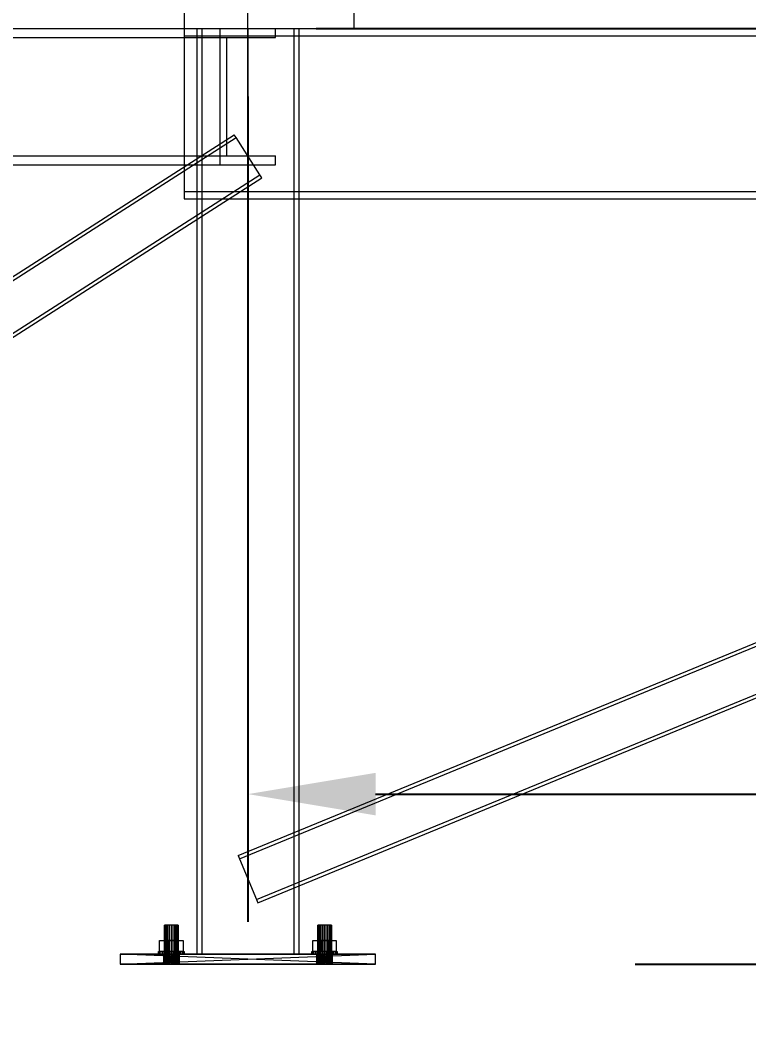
# Model space of a CAD drawing. Header units: millimetres. Extents: x -1970 to 34302, y -65268 to 6837.
# Drawn here: x 10302 to 11158, y -73 to 1110 of the extents above; entities that cross this region are included whole.
import ezdxf

# ---------------------------------------------------------------- set-up
doc = ezdxf.new("R2010")
doc.units = ezdxf.units.MM
for name, color, linetype, lineweight in [('COTAS_O', 1, 'Continuous', 0), ('COTAS_P', 1, 'Continuous', 0), ('lateral_mezcladora', 7, 'Continuous', 0)]:
    doc.layers.add(name, color=color, linetype=linetype, lineweight=lineweight)
doc.dimstyles.new('R19_100', dxfattribs={"dimtxt": 250, "dimasz": 150, "dimexe": 150, "dimexo": 80, "dimgap": 100, "dimtad": 1, "dimtih": 1, "dimtoh": 1, "dimdsep": 46, "dimcen": 0.09, "dimadec": 0, "dimazin": 0, "dimtfac": 1, "dimtdec": 4, "dimtofl": 0, "dimtmove": 0, "dimatfit": 3, "dimfxl": 1, "dimtolj": 1, "dimtzin": 0, "dimarcsym": 0})

# ---------------------------------------------------------------- blocks, each defined once
blk = doc.blocks.new('*D0')
at = {"layer": 'COTAS_P', "color": 0, "lineweight": -2, "transparency": 16777216}
for p, q in [((10918.9, 3565.8), (10608.3, 4484.8)), ((1803.3, 1350.6), (10514.3, 4294.7)), ((1923.7, 525.8), (1613.2, 1444.7))]:
    blk.add_line(p, q, dxfattribs=at)
at = {"layer": 'COTAS_P', "color": 0, "transparency": 16777216}
for points in [[(10506.3, 4318.3), (10522.3, 4271), (10656.4, 4342.7)], [(1795.3, 1374.3), (1811.3, 1327), (1661.2, 1302.6)]]:
    blk.add_solid(points, dxfattribs=at)
at = {"layer": 'Defpoints', "color": 0, "transparency": 16777216}
for p in [(10656.4, 4342.7), (10944.5, 3490.1), (1949.4, 450)]:
    blk.add_point(p, dxfattribs=at)
blk = doc.blocks.new('*D2')
at = {"layer": 'COTAS_P', "color": 0, "lineweight": -2, "transparency": 16777216}
for p, q in [((11024.5, 3490.1), (11494.5, 3490.1)), ((11344.5, 150), (11344.5, 3340.1)), ((11024.5, 0), (11494.5, 0))]:
    blk.add_line(p, q, dxfattribs=at)
at = {"layer": 'COTAS_P', "color": 0, "transparency": 16777216}
for points in [[(11319.5, 3340.1), (11369.5, 3340.1), (11344.5, 3490.1)], [(11319.5, 150), (11369.5, 150), (11344.5, 0)]]:
    blk.add_solid(points, dxfattribs=at)
at = {"layer": 'Defpoints', "color": 0, "transparency": 16777216}
for p in [(10944.5, 3490.1), (11344.5, 3490.1), (10944.5, 0)]:
    blk.add_point(p, dxfattribs=at)
blk = doc.blocks.new('*D16')
at = {"layer": 'COTAS_O', "color": 0, "lineweight": -2, "transparency": 16777216}
for p, q in [((10569.5, 1020), (10569.5, 50)), ((16769.5, 1020), (16769.5, 50)), ((10719.5, 200), (16619.5, 200))]:
    blk.add_line(p, q, dxfattribs=at)
at = {"layer": 'COTAS_O', "color": 0, "transparency": 16777216}
for points in [[(10719.5, 225), (10719.5, 175), (10569.5, 200)], [(16619.5, 225), (16619.5, 175), (16769.5, 200)]]:
    blk.add_solid(points, dxfattribs=at)
at = {"layer": 'Defpoints', "color": 0, "transparency": 16777216}
for p in [(10569.5, 1100), (16769.5, 1100), (16769.5, 200)]:
    blk.add_point(p, dxfattribs=at)
blk = doc.blocks.new('*D17')
at = {"layer": 'COTAS_O', "color": 0, "lineweight": -2, "transparency": 16777216}
for p, q in [((10649.5, 2300), (11419.5, 2300)), ((11269.5, 1250), (11269.5, 2150)), ((10649.5, 1100), (11419.5, 1100))]:
    blk.add_line(p, q, dxfattribs=at)
at = {"layer": 'COTAS_O', "color": 0, "transparency": 16777216}
for points in [[(11244.5, 2150), (11294.5, 2150), (11269.5, 2300)], [(11244.5, 1250), (11294.5, 1250), (11269.5, 1100)]]:
    blk.add_solid(points, dxfattribs=at)
at = {"layer": 'Defpoints', "color": 0, "transparency": 16777216}
for p in [(10569.5, 2300), (11269.5, 2300), (10569.5, 1100)]:
    blk.add_point(p, dxfattribs=at)
blk = doc.blocks.new('*D22')
at = {"layer": 'COTAS_P', "color": 0, "lineweight": -2, "transparency": 16777216}
for p, q in [((112.7, -80), (112.7, -2650)), ((34302.1, -80), (34302.1, -2650)), ((262.7, -2500), (34152.1, -2500))]:
    blk.add_line(p, q, dxfattribs=at)
at = {"layer": 'COTAS_P', "color": 0, "transparency": 16777216}
for points in [[(262.7, -2475), (262.7, -2525), (112.7, -2500)], [(34152.1, -2475), (34152.1, -2525), (34302.1, -2500)]]:
    blk.add_solid(points, dxfattribs=at)
at = {"layer": 'Defpoints', "color": 0, "transparency": 16777216}
for p in [(112.7, 0), (34302.1, 0), (34302.1, -2500)]:
    blk.add_point(p, dxfattribs=at)

msp = doc.modelspace()

# ---------------------------------------------------------------- linework, layer by layer
at = {"layer": 'lateral_mezcladora'}
for p, q in [((10569.529, 1100), (10569.529, 1180)), ((10494.529, 1120), (10494.529, 1100)), ((10694.529, 1100), (10694.529, 1120)), ((9119.529, 1100), (10569.529, 1100)), ((10494.529, 1100), (10694.529, 1100)), ((10494.529, 1100), (16814.529, 1100)), ((10494.529, 1100), (10494.529, 1091.5)), ((10509.529, 1100), (10629.529, 1100)), ((10509.529, 1100), (10509.529, 12)), ((10509.529, 1100), (10515.529, 1100)), ((10515.529, 12), (10515.529, 1100)), ((10537.029, 1100), (10602.029, 1100)), ((10537.029, 1089.5), (10537.029, 1100)), ((10569.529, 1100), (16769.529, 1100)), ((10569.529, 1100), (10569.529, 1091.5)), ((10569.529, 1089.5), (10569.529, 1100)), ((10602.029, 1089.5), (10602.029, 1100)), ((10623.529, 1100), (10629.529, 1100)), ((10623.529, 1100), (10623.529, 12)), ((10629.529, 12), (10629.529, 1100)), ((9119.529, 1089.5), (10569.529, 1089.5)), ((10494.529, 1091.5), (16814.529, 1091.5)), ((10494.529, 1091.5), (10494.529, 908.5)), ((10537.029, 1089.5), (10602.029, 1089.5)), ((10537.029, 1089.5), (10544.529, 1089.5)), ((10537.029, 950.5), (10537.029, 1089.5)), ((10544.529, 950.5), (10544.529, 1089.5)), ((10569.529, 1091.5), (16769.529, 1091.5)), ((10569.529, 1091.5), (10569.529, 908.5)), ((10569.529, 950.5), (10569.529, 1089.5)), ((9228.33, 125.251), (10553.33, 975.251)), ((9230.49, 121.884), (10555.49, 971.884)), ((10555.49, 971.884), (10553.33, 975.251)), ((10583.567, 928.116), (10555.49, 971.884)), ((10558.117, 127.745), (12624.784, 977.745)), ((10559.639, 124.046), (12626.305, 974.046)), ((9119.529, 950.5), (10569.529, 950.5)), ((10537.029, 950.5), (10602.029, 950.5)), ((10537.029, 940), (10537.029, 950.5)), ((10537.029, 950.5), (10544.529, 950.5)), ((10569.529, 940), (10569.529, 950.5)), ((10602.029, 940), (10602.029, 950.5)), ((9119.529, 940), (10569.529, 940)), ((10537.029, 940), (10602.029, 940)), ((9258.567, 78.116), (10583.567, 928.116)), ((9260.727, 74.749), (10585.727, 924.749)), ((10579.418, 75.954), (12646.085, 925.954)), ((10585.727, 924.749), (10583.567, 928.116)), ((10580.94, 72.255), (12647.606, 922.255)), ((10494.529, 908.5), (16814.529, 908.5)), ((10494.529, 908.5), (10494.529, 900)), ((10494.529, 900), (16814.529, 900)), ((10569.529, 908.5), (16769.529, 908.5)), ((10569.529, 908.5), (10569.529, 900)), ((10569.529, 900), (16769.529, 900)), ((10558.117, 127.745), (10559.639, 124.046)), ((10559.639, 124.046), (10579.418, 75.954)), ((10579.418, 75.954), (10580.94, 72.255)), ((10471.801, 46), (10471.529, 46)), ((10471.529, 0), (10471.529, 46)), ((10472.6, 46), (10471.801, 46)), ((10471.801, 0), (10471.801, 46)), ((10473.872, 46), (10472.6, 46)), ((10472.6, 0), (10472.6, 46)), ((10475.529, 46), (10473.872, 46)), ((10473.872, 0), (10473.872, 46)), ((10477.458, 46), (10475.529, 46)), ((10475.529, 0), (10475.529, 46)), ((10479.529, 46), (10477.458, 46)), ((10477.458, 0), (10477.458, 46)), ((10481.599, 46), (10479.529, 46)), ((10479.529, 0), (10479.529, 46)), ((10483.529, 46), (10481.599, 46)), ((10481.599, 0), (10481.599, 46)), ((10485.185, 46), (10483.529, 46)), ((10483.529, 0), (10483.529, 46)), ((10486.457, 46), (10485.185, 46)), ((10485.185, 0), (10485.185, 46)), ((10487.256, 46), (10486.457, 46)), ((10486.457, 0), (10486.457, 46)), ((10487.529, 46), (10487.256, 46)), ((10487.256, 0), (10487.256, 46)), ((10487.529, 46), (10487.529, 0)), ((10651.801, 46), (10651.529, 46)), ((10651.529, 0), (10651.529, 46)), ((10652.6, 46), (10651.801, 46)), ((10651.801, 0), (10651.801, 46)), ((10653.872, 46), (10652.6, 46)), ((10652.6, 0), (10652.6, 46)), ((10655.529, 46), (10653.872, 46)), ((10653.872, 0), (10653.872, 46)), ((10657.458, 46), (10655.529, 46)), ((10655.529, 0), (10655.529, 46)), ((10659.529, 46), (10657.458, 46)), ((10657.458, 0), (10657.458, 46)), ((10661.599, 46), (10659.529, 46)), ((10659.529, 0), (10659.529, 46)), ((10663.529, 46), (10661.599, 46)), ((10661.599, 0), (10661.599, 46)), ((10665.185, 46), (10663.529, 46)), ((10663.529, 0), (10663.529, 46)), ((10666.457, 46), (10665.185, 46)), ((10665.185, 0), (10665.185, 46)), ((10667.256, 46), (10666.457, 46)), ((10666.457, 0), (10666.457, 46)), ((10667.529, 46), (10667.256, 46)), ((10667.256, 0), (10667.256, 46)), ((10667.529, 46), (10667.529, 0)), ((10465.679, 15), (10465.679, 28)), ((10465.679, 28), (10472.604, 28)), ((10465.679, 28), (10471.529, 28)), ((10475.529, 28), (10471.529, 28)), ((10471.529, 28), (10471.529, 15)), ((10472.604, 15), (10472.604, 28)), ((10472.604, 28), (10486.454, 28)), ((10472.604, 28), (10475.529, 28)), ((10483.529, 28), (10475.529, 28)), ((10475.529, 28), (10475.529, 15)), ((10487.529, 28), (10483.529, 28)), ((10483.529, 28), (10483.529, 15)), ((10486.454, 28), (10483.529, 28)), ((10486.454, 15), (10486.454, 28)), ((10486.454, 28), (10493.379, 28)), ((10487.529, 15), (10487.529, 28)), ((10487.529, 28), (10493.379, 28)), ((10493.379, 28), (10493.379, 15)), ((10645.679, 15), (10645.679, 28)), ((10645.679, 28), (10652.604, 28)), ((10645.679, 28), (10651.529, 28)), ((10655.529, 28), (10651.529, 28)), ((10651.529, 28), (10651.529, 15)), ((10652.604, 15), (10652.604, 28)), ((10652.604, 28), (10666.454, 28)), ((10652.604, 28), (10655.529, 28)), ((10663.529, 28), (10655.529, 28)), ((10655.529, 28), (10655.529, 15)), ((10667.529, 28), (10663.529, 28)), ((10663.529, 28), (10663.529, 15)), ((10666.454, 28), (10663.529, 28)), ((10666.454, 15), (10666.454, 28)), ((10666.454, 28), (10673.379, 28)), ((10667.529, 15), (10667.529, 28)), ((10667.529, 28), (10673.379, 28)), ((10673.379, 28), (10673.379, 15)), ((10470.529, 12), (10419.529, 12)), ((10419.529, 12), (10470.702, 12)), ((10419.529, 12), (10471.214, 12)), ((10419.529, 12), (10472.045, 12)), ((10419.529, 12), (10473.165, 12)), ((10419.529, 12), (10474.528, 12)), ((10419.529, 12), (10476.084, 12)), ((10419.529, 12), (10477.773, 12)), ((10419.529, 12), (10479.529, 12)), ((10419.529, 12), (10481.284, 12)), ((10719.529, 12), (10419.529, 12)), ((10419.529, 12), (10482.973, 12)), ((10419.529, 12), (10484.529, 12)), ((10419.529, 12), (10485.893, 12)), ((10719.529, 0), (10419.529, 12)), ((10419.529, 12), (10419.529, 0)), ((10419.529, 0), (10719.529, 12)), ((10464.529, 12), (10464.529, 15)), ((10464.529, 15), (10465.04, 15)), ((10464.529, 15), (10470.529, 15)), ((10465.04, 12), (10464.529, 12)), ((10470.529, 12), (10464.529, 12)), ((10465.04, 12), (10465.04, 15)), ((10465.04, 15), (10466.538, 15)), ((10465.04, 15), (10470.835, 15)), ((10466.538, 12), (10465.04, 12)), ((10470.835, 12), (10465.04, 12)), ((10472.604, 15), (10465.679, 15)), ((10471.529, 15), (10465.679, 15)), ((10466.538, 12), (10466.538, 15)), ((10466.538, 15), (10468.922, 15)), ((10466.538, 15), (10471.734, 15)), ((10468.922, 12), (10466.538, 12)), ((10471.734, 12), (10466.538, 12)), ((10468.922, 12), (10468.922, 15)), ((10468.922, 15), (10472.029, 15)), ((10468.922, 15), (10473.165, 15)), ((10472.029, 12), (10468.922, 12)), ((10473.165, 12), (10468.922, 12)), ((10470.835, 15), (10470.529, 15)), ((10470.529, 15), (10470.529, 12)), ((10470.702, 12), (10470.529, 12)), ((10470.529, 0), (10470.702, 12)), ((10470.529, 0), (10470.529, 12)), ((10470.702, 0), (10470.529, 12)), ((10470.529, 12), (10470.835, 12)), ((10471.214, 12), (10470.702, 12)), ((10470.702, 0), (10471.214, 12)), ((10470.702, 0), (10470.702, 12)), ((10471.214, 0), (10470.702, 12)), ((10471.734, 15), (10470.835, 15)), ((10470.835, 15), (10470.835, 12)), ((10470.835, 12), (10471.734, 12)), ((10472.045, 12), (10471.214, 12)), ((10471.214, 0), (10472.045, 12)), ((10471.214, 0), (10471.214, 12)), ((10472.045, 0), (10471.214, 12)), ((10471.529, 15), (10475.529, 15)), ((10473.165, 15), (10471.734, 15)), ((10471.734, 15), (10471.734, 12)), ((10471.734, 12), (10473.165, 12)), ((10472.029, 12), (10472.029, 15)), ((10472.029, 15), (10475.646, 15)), ((10472.029, 15), (10475.029, 15)), ((10475.646, 12), (10472.029, 12)), ((10475.029, 12), (10472.029, 12)), ((10473.165, 12), (10472.045, 12)), ((10472.045, 12), (10485.893, 12)), ((10472.045, 0), (10473.165, 12)), ((10472.045, 0), (10472.045, 12)), ((10473.165, 0), (10472.045, 12)), ((10486.454, 15), (10472.604, 15)), ((10475.529, 15), (10472.604, 15)), ((10475.029, 15), (10473.165, 15)), ((10473.165, 15), (10473.165, 12)), ((10474.528, 12), (10473.165, 12)), ((10473.165, 12), (10485.893, 12)), ((10473.165, 12), (10659.529, 12)), ((10473.165, 12), (10661.284, 12)), ((10473.165, 12), (10662.973, 12)), ((10473.165, 12), (10664.529, 12)), ((10473.165, 12), (10665.893, 12)), ((10473.165, 0), (10474.528, 12)), ((10473.165, 0), (10473.165, 12)), ((10474.528, 0), (10473.165, 12)), ((10473.165, 12), (10475.029, 12)), ((10476.084, 12), (10474.528, 12)), ((10474.528, 12), (10665.893, 12)), ((10474.528, 0), (10476.084, 12)), ((10474.528, 0), (10474.528, 12)), ((10476.084, 0), (10474.528, 12)), ((10477.199, 15), (10475.029, 15)), ((10475.029, 15), (10475.029, 12)), ((10475.029, 12), (10477.199, 12)), ((10475.529, 15), (10483.529, 15)), ((10475.646, 12), (10475.646, 15)), ((10475.646, 15), (10479.529, 15)), ((10475.646, 15), (10477.199, 15)), ((10479.529, 12), (10475.646, 12)), ((10477.199, 12), (10475.646, 12)), ((10477.773, 12), (10476.084, 12)), ((10476.084, 12), (10665.893, 12)), ((10476.084, 0), (10477.773, 12)), ((10476.084, 0), (10476.084, 12)), ((10477.773, 0), (10476.084, 12)), ((10479.529, 15), (10477.199, 15)), ((10477.199, 15), (10477.199, 12)), ((10477.199, 12), (10479.529, 12)), ((10479.529, 12), (10477.773, 12)), ((10477.773, 12), (10719.529, 12)), ((10477.773, 12), (10665.893, 12)), ((10477.773, 0), (10479.529, 12)), ((10477.773, 0), (10477.773, 12)), ((10479.529, 0), (10477.773, 12)), ((10479.529, 12), (10479.529, 15)), ((10479.529, 15), (10483.411, 15)), ((10481.858, 15), (10479.529, 15)), ((10479.529, 12), (10481.284, 12)), ((10650.529, 12), (10479.529, 12)), ((10650.702, 12), (10479.529, 12)), ((10651.214, 12), (10479.529, 12)), ((10479.529, 12), (10719.529, 12)), ((10652.045, 12), (10479.529, 12)), ((10653.165, 12), (10479.529, 12)), ((10654.528, 12), (10479.529, 12)), ((10656.084, 12), (10479.529, 12)), ((10657.773, 12), (10479.529, 12)), ((10659.529, 12), (10479.529, 12)), ((10479.529, 12), (10665.893, 12)), ((10479.529, 0), (10481.284, 12)), ((10479.529, 0), (10479.529, 12)), ((10481.284, 0), (10479.529, 12)), ((10483.411, 12), (10479.529, 12)), ((10479.529, 12), (10481.858, 12)), ((10481.284, 12), (10482.973, 12)), ((10650.529, 12), (10481.284, 12)), ((10650.702, 12), (10481.284, 12)), ((10481.284, 0), (10482.973, 12)), ((10481.284, 0), (10481.284, 12)), ((10482.973, 0), (10481.284, 12)), ((10484.029, 15), (10481.858, 15)), ((10481.858, 15), (10481.858, 12)), ((10483.411, 15), (10481.858, 15)), ((10481.858, 12), (10484.029, 12)), ((10481.858, 12), (10483.411, 12)), ((10482.973, 12), (10484.529, 12)), ((10650.529, 12), (10482.973, 12)), ((10650.702, 12), (10482.973, 12)), ((10482.973, 0), (10484.529, 12)), ((10482.973, 0), (10482.973, 12)), ((10484.529, 0), (10482.973, 12)), ((10483.411, 12), (10483.411, 15)), ((10483.411, 15), (10487.029, 15)), ((10487.029, 12), (10483.411, 12)), ((10483.529, 15), (10487.529, 15)), ((10483.529, 15), (10486.454, 15)), ((10485.893, 15), (10484.029, 15)), ((10484.029, 15), (10484.029, 12)), ((10487.029, 15), (10484.029, 15)), ((10484.029, 12), (10485.893, 12)), ((10484.029, 12), (10487.029, 12)), ((10484.529, 12), (10485.893, 12)), ((10650.529, 12), (10484.529, 12)), ((10650.702, 12), (10484.529, 12)), ((10719.529, 12), (10484.529, 12)), ((10484.529, 12), (10659.529, 12)), ((10484.529, 0), (10485.893, 12)), ((10484.529, 0), (10484.529, 12)), ((10485.893, 0), (10484.529, 12)), ((10487.323, 15), (10485.893, 15)), ((10485.893, 15), (10485.893, 12)), ((10490.135, 15), (10485.893, 15)), ((10485.893, 12), (10487.012, 12)), ((10650.529, 12), (10485.893, 12)), ((10650.702, 12), (10485.893, 12)), ((10485.893, 12), (10659.529, 12)), ((10485.893, 0), (10487.012, 12)), ((10485.893, 0), (10485.893, 12)), ((10487.012, 0), (10485.893, 12)), ((10485.893, 12), (10487.323, 12)), ((10485.893, 12), (10490.135, 12)), ((10493.379, 15), (10486.454, 15)), ((10487.012, 12), (10487.843, 12)), ((10650.529, 12), (10487.012, 12)), ((10650.702, 12), (10487.012, 12)), ((10487.012, 12), (10659.529, 12)), ((10487.012, 0), (10487.843, 12)), ((10487.012, 0), (10487.012, 12)), ((10487.843, 0), (10487.012, 12)), ((10487.029, 12), (10487.029, 15)), ((10487.029, 15), (10490.135, 15)), ((10490.135, 12), (10487.029, 12)), ((10488.222, 15), (10487.323, 15)), ((10487.323, 15), (10487.323, 12)), ((10492.519, 15), (10487.323, 15)), ((10487.323, 12), (10488.222, 12)), ((10487.323, 12), (10492.519, 12)), ((10493.379, 15), (10487.529, 15)), ((10487.843, 12), (10488.356, 12)), ((10650.529, 12), (10487.843, 12)), ((10650.702, 12), (10487.843, 12)), ((10487.843, 12), (10659.529, 12)), ((10487.843, 0), (10488.356, 12)), ((10487.843, 0), (10487.843, 12)), ((10488.356, 0), (10487.843, 12)), ((10488.529, 15), (10488.222, 15)), ((10488.222, 15), (10488.222, 12)), ((10494.017, 15), (10488.222, 15)), ((10488.222, 12), (10488.529, 12)), ((10488.222, 12), (10494.017, 12)), ((10488.356, 12), (10488.529, 12)), ((10650.529, 12), (10488.356, 12)), ((10650.702, 12), (10488.356, 12)), ((10488.356, 12), (10659.529, 12)), ((10488.356, 0), (10488.529, 12)), ((10488.356, 0), (10488.356, 12)), ((10488.529, 0), (10488.356, 12)), ((10488.529, 12), (10488.529, 15)), ((10488.529, 15), (10494.529, 15)), ((10488.529, 12), (10650.529, 12)), ((10650.702, 12), (10488.529, 12)), ((10488.529, 12), (10651.214, 12)), ((10488.529, 12), (10652.045, 12)), ((10488.529, 12), (10653.165, 12)), ((10488.529, 12), (10654.528, 12)), ((10488.529, 12), (10656.084, 12)), ((10488.529, 12), (10657.773, 12)), ((10488.529, 12), (10659.529, 12)), ((10488.529, 12), (10488.529, 0)), ((10494.529, 12), (10488.529, 12)), ((10490.135, 12), (10490.135, 15)), ((10490.135, 15), (10492.519, 15)), ((10492.519, 12), (10490.135, 12)), ((10492.519, 12), (10492.519, 15)), ((10492.519, 15), (10494.017, 15)), ((10494.017, 12), (10492.519, 12)), ((10494.017, 12), (10494.017, 15)), ((10494.017, 15), (10494.529, 15)), ((10494.529, 12), (10494.017, 12)), ((10494.529, 15), (10494.529, 12)), ((10509.529, 12), (10629.529, 12)), ((10509.529, 12), (10515.529, 12)), ((10623.529, 12), (10629.529, 12)), ((10644.529, 12), (10644.529, 15)), ((10644.529, 15), (10645.04, 15)), ((10644.529, 15), (10650.529, 15)), ((10645.04, 12), (10644.529, 12)), ((10650.529, 12), (10644.529, 12)), ((10645.04, 12), (10645.04, 15)), ((10645.04, 15), (10646.538, 15)), ((10645.04, 15), (10650.835, 15)), ((10646.538, 12), (10645.04, 12)), ((10650.835, 12), (10645.04, 12)), ((10652.604, 15), (10645.679, 15)), ((10651.529, 15), (10645.679, 15)), ((10646.538, 12), (10646.538, 15)), ((10646.538, 15), (10648.922, 15)), ((10646.538, 15), (10651.734, 15)), ((10648.922, 12), (10646.538, 12)), ((10651.734, 12), (10646.538, 12)), ((10648.922, 12), (10648.922, 15)), ((10648.922, 15), (10652.029, 15)), ((10648.922, 15), (10653.165, 15)), ((10652.029, 12), (10648.922, 12)), ((10653.165, 12), (10648.922, 12)), ((10650.835, 15), (10650.529, 15)), ((10650.529, 15), (10650.529, 12)), ((10650.529, 12), (10650.702, 12)), ((10650.529, 0), (10650.702, 12)), ((10650.529, 0), (10650.529, 12)), ((10650.702, 0), (10650.529, 12)), ((10650.529, 12), (10650.835, 12)), ((10651.214, 12), (10650.702, 12)), ((10650.702, 0), (10651.214, 12)), ((10650.702, 0), (10650.702, 12)), ((10651.214, 0), (10650.702, 12)), ((10651.734, 15), (10650.835, 15)), ((10650.835, 15), (10650.835, 12)), ((10650.835, 12), (10651.734, 12)), ((10652.045, 12), (10651.214, 12)), ((10651.214, 0), (10652.045, 12)), ((10651.214, 0), (10651.214, 12)), ((10652.045, 0), (10651.214, 12)), ((10651.529, 15), (10655.529, 15)), ((10653.165, 15), (10651.734, 15)), ((10651.734, 15), (10651.734, 12)), ((10651.734, 12), (10653.165, 12)), ((10652.029, 12), (10652.029, 15)), ((10652.029, 15), (10655.646, 15)), ((10652.029, 15), (10655.029, 15)), ((10655.646, 12), (10652.029, 12)), ((10655.029, 12), (10652.029, 12)), ((10653.165, 12), (10652.045, 12)), ((10652.045, 0), (10653.165, 12)), ((10652.045, 0), (10652.045, 12)), ((10653.165, 0), (10652.045, 12)), ((10666.454, 15), (10652.604, 15)), ((10655.529, 15), (10652.604, 15)), ((10655.029, 15), (10653.165, 15)), ((10653.165, 15), (10653.165, 12)), ((10654.528, 12), (10653.165, 12)), ((10653.165, 0), (10654.528, 12)), ((10653.165, 0), (10653.165, 12)), ((10654.528, 0), (10653.165, 12)), ((10653.165, 12), (10655.029, 12)), ((10656.084, 12), (10654.528, 12)), ((10654.528, 12), (10719.529, 12)), ((10654.528, 0), (10656.084, 12)), ((10654.528, 0), (10654.528, 12)), ((10656.084, 0), (10654.528, 12)), ((10657.199, 15), (10655.029, 15)), ((10655.029, 15), (10655.029, 12)), ((10655.029, 12), (10657.199, 12)), ((10655.529, 15), (10663.529, 15)), ((10655.646, 12), (10655.646, 15)), ((10655.646, 15), (10659.529, 15)), ((10655.646, 15), (10657.199, 15)), ((10659.529, 12), (10655.646, 12)), ((10657.199, 12), (10655.646, 12)), ((10657.773, 12), (10656.084, 12)), ((10656.084, 12), (10719.529, 12)), ((10656.084, 0), (10657.773, 12)), ((10656.084, 0), (10656.084, 12)), ((10657.773, 0), (10656.084, 12)), ((10659.529, 15), (10657.199, 15)), ((10657.199, 15), (10657.199, 12)), ((10657.199, 12), (10659.529, 12)), ((10659.529, 12), (10657.773, 12)), ((10657.773, 12), (10719.529, 12)), ((10657.773, 0), (10659.529, 12)), ((10657.773, 0), (10657.773, 12)), ((10659.529, 0), (10657.773, 12)), ((10659.529, 12), (10659.529, 15)), ((10659.529, 15), (10663.411, 15)), ((10661.858, 15), (10659.529, 15)), ((10719.529, 12), (10659.529, 12)), ((10661.284, 12), (10659.529, 12)), ((10659.529, 12), (10665.893, 12)), ((10659.529, 12), (10667.012, 12)), ((10659.529, 12), (10667.843, 12)), ((10659.529, 12), (10668.356, 12)), ((10659.529, 12), (10668.529, 12)), ((10659.529, 0), (10661.284, 12)), ((10659.529, 0), (10659.529, 12)), ((10661.284, 0), (10659.529, 12)), ((10663.411, 12), (10659.529, 12)), ((10659.529, 12), (10661.858, 12)), ((10719.529, 12), (10661.284, 12)), ((10662.973, 12), (10661.284, 12)), ((10661.284, 12), (10668.529, 12)), ((10661.284, 0), (10662.973, 12)), ((10661.284, 0), (10661.284, 12)), ((10662.973, 0), (10661.284, 12)), ((10664.029, 15), (10661.858, 15)), ((10661.858, 15), (10661.858, 12)), ((10663.411, 15), (10661.858, 15)), ((10661.858, 12), (10664.029, 12)), ((10661.858, 12), (10663.411, 12)), ((10719.529, 12), (10662.973, 12)), ((10664.529, 12), (10662.973, 12)), ((10668.529, 12), (10662.973, 12)), ((10662.973, 0), (10664.529, 12)), ((10662.973, 0), (10662.973, 12)), ((10664.529, 0), (10662.973, 12)), ((10663.411, 12), (10663.411, 15)), ((10663.411, 15), (10667.029, 15)), ((10667.029, 12), (10663.411, 12)), ((10663.529, 15), (10667.529, 15)), ((10663.529, 15), (10666.454, 15)), ((10665.893, 15), (10664.029, 15)), ((10664.029, 15), (10664.029, 12)), ((10667.029, 15), (10664.029, 15)), ((10664.029, 12), (10665.893, 12)), ((10664.029, 12), (10667.029, 12)), ((10719.529, 12), (10664.529, 12)), ((10665.893, 12), (10664.529, 12)), ((10668.529, 12), (10664.529, 12)), ((10664.529, 0), (10665.893, 12)), ((10664.529, 0), (10664.529, 12)), ((10665.893, 0), (10664.529, 12)), ((10667.323, 15), (10665.893, 15)), ((10665.893, 15), (10665.893, 12)), ((10670.135, 15), (10665.893, 15)), ((10719.529, 12), (10665.893, 12)), ((10667.012, 12), (10665.893, 12)), ((10668.529, 12), (10665.893, 12)), ((10665.893, 0), (10667.012, 12)), ((10665.893, 0), (10665.893, 12)), ((10667.012, 0), (10665.893, 12)), ((10665.893, 12), (10667.323, 12)), ((10665.893, 12), (10670.135, 12)), ((10673.379, 15), (10666.454, 15)), ((10719.529, 12), (10667.012, 12)), ((10667.843, 12), (10667.012, 12)), ((10668.529, 12), (10667.012, 12)), ((10667.012, 0), (10667.843, 12)), ((10667.012, 0), (10667.012, 12)), ((10667.843, 0), (10667.012, 12)), ((10667.029, 12), (10667.029, 15)), ((10667.029, 15), (10670.135, 15)), ((10670.135, 12), (10667.029, 12)), ((10668.222, 15), (10667.323, 15)), ((10667.323, 15), (10667.323, 12)), ((10672.519, 15), (10667.323, 15)), ((10667.323, 12), (10668.222, 12)), ((10667.323, 12), (10672.519, 12)), ((10673.379, 15), (10667.529, 15)), ((10719.529, 12), (10667.843, 12)), ((10668.356, 12), (10667.843, 12)), ((10667.843, 0), (10668.356, 12)), ((10667.843, 0), (10667.843, 12)), ((10668.356, 0), (10667.843, 12)), ((10668.529, 15), (10668.222, 15)), ((10668.222, 15), (10668.222, 12)), ((10674.017, 15), (10668.222, 15)), ((10668.222, 12), (10668.529, 12)), ((10668.222, 12), (10674.017, 12)), ((10719.529, 12), (10668.356, 12)), ((10668.529, 12), (10668.356, 12)), ((10668.356, 0), (10668.529, 12)), ((10668.356, 0), (10668.356, 12)), ((10668.529, 0), (10668.356, 12)), ((10668.529, 12), (10668.529, 15)), ((10668.529, 15), (10674.529, 15)), ((10719.529, 12), (10668.529, 12)), ((10668.529, 12), (10668.529, 0)), ((10674.529, 12), (10668.529, 12)), ((10670.135, 12), (10670.135, 15)), ((10670.135, 15), (10672.519, 15)), ((10672.519, 12), (10670.135, 12)), ((10672.519, 12), (10672.519, 15)), ((10672.519, 15), (10674.017, 15)), ((10674.017, 12), (10672.519, 12)), ((10674.017, 12), (10674.017, 15)), ((10674.017, 15), (10674.529, 15)), ((10674.529, 12), (10674.017, 12)), ((10674.529, 15), (10674.529, 12)), ((10719.529, 0), (10719.529, 12)), ((10419.529, 0), (10470.529, 0)), ((10470.702, 0), (10419.529, 0)), ((10471.214, 0), (10419.529, 0)), ((10472.045, 0), (10419.529, 0)), ((10473.165, 0), (10419.529, 0)), ((10474.528, 0), (10419.529, 0)), ((10476.084, 0), (10419.529, 0)), ((10477.773, 0), (10419.529, 0)), ((10479.529, 0), (10419.529, 0)), ((10481.284, 0), (10419.529, 0)), ((10419.529, 0), (10719.529, 0)), ((10482.973, 0), (10419.529, 0)), ((10484.529, 0), (10419.529, 0)), ((10485.893, 0), (10419.529, 0)), ((10470.529, 0), (10470.702, 0)), ((10470.702, 0), (10471.214, 0)), ((10471.214, 0), (10472.045, 0)), ((10471.801, 0), (10471.529, 0)), ((10472.6, 0), (10471.801, 0)), ((10472.045, 0), (10473.165, 0)), ((10485.893, 0), (10472.045, 0)), ((10473.872, 0), (10472.6, 0)), ((10473.165, 0), (10474.528, 0)), ((10485.893, 0), (10473.165, 0)), ((10659.529, 0), (10473.165, 0)), ((10661.284, 0), (10473.165, 0)), ((10662.973, 0), (10473.165, 0)), ((10664.529, 0), (10473.165, 0)), ((10665.893, 0), (10473.165, 0)), ((10475.529, 0), (10473.872, 0)), ((10474.528, 0), (10476.084, 0)), ((10665.893, 0), (10474.528, 0)), ((10477.458, 0), (10475.529, 0)), ((10476.084, 0), (10477.773, 0)), ((10665.893, 0), (10476.084, 0)), ((10479.529, 0), (10477.458, 0)), ((10477.773, 0), (10479.529, 0)), ((10719.529, 0), (10477.773, 0)), ((10665.893, 0), (10477.773, 0)), ((10481.284, 0), (10479.529, 0)), ((10479.529, 0), (10650.529, 0)), ((10479.529, 0), (10650.702, 0)), ((10479.529, 0), (10651.214, 0)), ((10719.529, 0), (10479.529, 0)), ((10479.529, 0), (10652.045, 0)), ((10479.529, 0), (10653.165, 0)), ((10479.529, 0), (10654.528, 0)), ((10479.529, 0), (10656.084, 0)), ((10479.529, 0), (10657.773, 0)), ((10479.529, 0), (10659.529, 0)), ((10665.893, 0), (10479.529, 0)), ((10481.599, 0), (10479.529, 0)), ((10482.973, 0), (10481.284, 0)), ((10481.284, 0), (10650.529, 0)), ((10481.284, 0), (10650.702, 0)), ((10483.529, 0), (10481.599, 0)), ((10484.529, 0), (10482.973, 0)), ((10482.973, 0), (10650.529, 0)), ((10482.973, 0), (10650.702, 0)), ((10485.185, 0), (10483.529, 0)), ((10485.893, 0), (10484.529, 0)), ((10484.529, 0), (10650.529, 0)), ((10484.529, 0), (10650.702, 0)), ((10484.529, 0), (10719.529, 0)), ((10659.529, 0), (10484.529, 0)), ((10486.457, 0), (10485.185, 0)), ((10487.012, 0), (10485.893, 0)), ((10485.893, 0), (10650.529, 0)), ((10485.893, 0), (10650.702, 0)), ((10659.529, 0), (10485.893, 0)), ((10487.256, 0), (10486.457, 0)), ((10487.843, 0), (10487.012, 0)), ((10487.012, 0), (10650.529, 0)), ((10487.012, 0), (10650.702, 0)), ((10659.529, 0), (10487.012, 0)), ((10487.256, 0), (10487.529, 0)), ((10488.356, 0), (10487.843, 0)), ((10487.843, 0), (10650.529, 0)), ((10487.843, 0), (10650.702, 0)), ((10659.529, 0), (10487.843, 0)), ((10488.529, 0), (10488.356, 0)), ((10488.356, 0), (10650.529, 0)), ((10488.356, 0), (10650.702, 0)), ((10659.529, 0), (10488.356, 0)), ((10650.529, 0), (10488.529, 0)), ((10488.529, 0), (10650.702, 0)), ((10651.214, 0), (10488.529, 0)), ((10652.045, 0), (10488.529, 0)), ((10653.165, 0), (10488.529, 0)), ((10654.528, 0), (10488.529, 0)), ((10656.084, 0), (10488.529, 0)), ((10657.773, 0), (10488.529, 0)), ((10659.529, 0), (10488.529, 0)), ((10650.702, 0), (10650.529, 0)), ((10650.702, 0), (10651.214, 0)), ((10651.214, 0), (10652.045, 0)), ((10651.801, 0), (10651.529, 0)), ((10652.6, 0), (10651.801, 0)), ((10652.045, 0), (10653.165, 0)), ((10653.872, 0), (10652.6, 0)), ((10653.165, 0), (10654.528, 0)), ((10655.529, 0), (10653.872, 0)), ((10654.528, 0), (10656.084, 0)), ((10719.529, 0), (10654.528, 0)), ((10657.458, 0), (10655.529, 0)), ((10656.084, 0), (10657.773, 0)), ((10719.529, 0), (10656.084, 0)), ((10659.529, 0), (10657.458, 0)), ((10657.773, 0), (10659.529, 0)), ((10719.529, 0), (10657.773, 0)), ((10659.529, 0), (10719.529, 0)), ((10659.529, 0), (10661.284, 0)), ((10665.893, 0), (10659.529, 0)), ((10667.012, 0), (10659.529, 0)), ((10667.843, 0), (10659.529, 0)), ((10668.356, 0), (10659.529, 0)), ((10668.529, 0), (10659.529, 0)), ((10661.599, 0), (10659.529, 0)), ((10661.284, 0), (10719.529, 0)), ((10661.284, 0), (10662.973, 0)), ((10668.529, 0), (10661.284, 0)), ((10663.529, 0), (10661.599, 0)), ((10662.973, 0), (10719.529, 0)), ((10662.973, 0), (10664.529, 0)), ((10662.973, 0), (10668.529, 0)), ((10665.185, 0), (10663.529, 0)), ((10664.529, 0), (10719.529, 0)), ((10664.529, 0), (10665.893, 0)), ((10664.529, 0), (10668.529, 0)), ((10666.457, 0), (10665.185, 0)), ((10665.893, 0), (10719.529, 0)), ((10665.893, 0), (10667.012, 0)), ((10665.893, 0), (10668.529, 0)), ((10667.256, 0), (10666.457, 0)), ((10667.012, 0), (10719.529, 0)), ((10667.012, 0), (10667.843, 0)), ((10667.012, 0), (10668.529, 0)), ((10667.256, 0), (10667.529, 0)), ((10667.843, 0), (10719.529, 0)), ((10667.843, 0), (10668.356, 0)), ((10668.356, 0), (10719.529, 0)), ((10668.356, 0), (10668.529, 0)), ((10668.529, 0), (10719.529, 0))]:
    msp.add_line(p, q, dxfattribs=at)

# ---------------------------------------------------------------- dimensions: what is measured, and where the dimension line sits
at = {"layer": 'COTAS_O'}
for p2, distance, picture, middle in [((10569.529, 2300), -700, '*D17', (11269.529, 1700)), ((16769.529, 1100), -900, '*D16', (13669.529, 200))]:
    dim = msp.add_aligned_dim(p1=(10569.529, 1100), p2=p2, distance=distance, text='<> O', dimstyle='R19_100', dxfattribs=at)
    dim.commit()
    dim.dimension.update_dxf_attribs({"geometry": picture, "text_midpoint": middle})
at = {"layer": 'COTAS_P'}
for p1, p2, distance, picture, middle in [((1949.358, 450), (10944.529, 3490.056), 900, '*D0', (6158.787, 2822.651)), ((10944.529, 0), (10944.529, 3490.056), -400, '*D2', (11344.529, 1745.028)), ((112.7, 0), (34302.083, 0), -2500, '*D22', (17207.392, -2500))]:
    dim = msp.add_aligned_dim(p1=p1, p2=p2, distance=distance, text='<> P', dimstyle='R19_100', dxfattribs=at)
    dim.commit()
    dim.dimension.update_dxf_attribs({"geometry": picture, "text_midpoint": middle})

doc.saveas('drawing.dxf')
